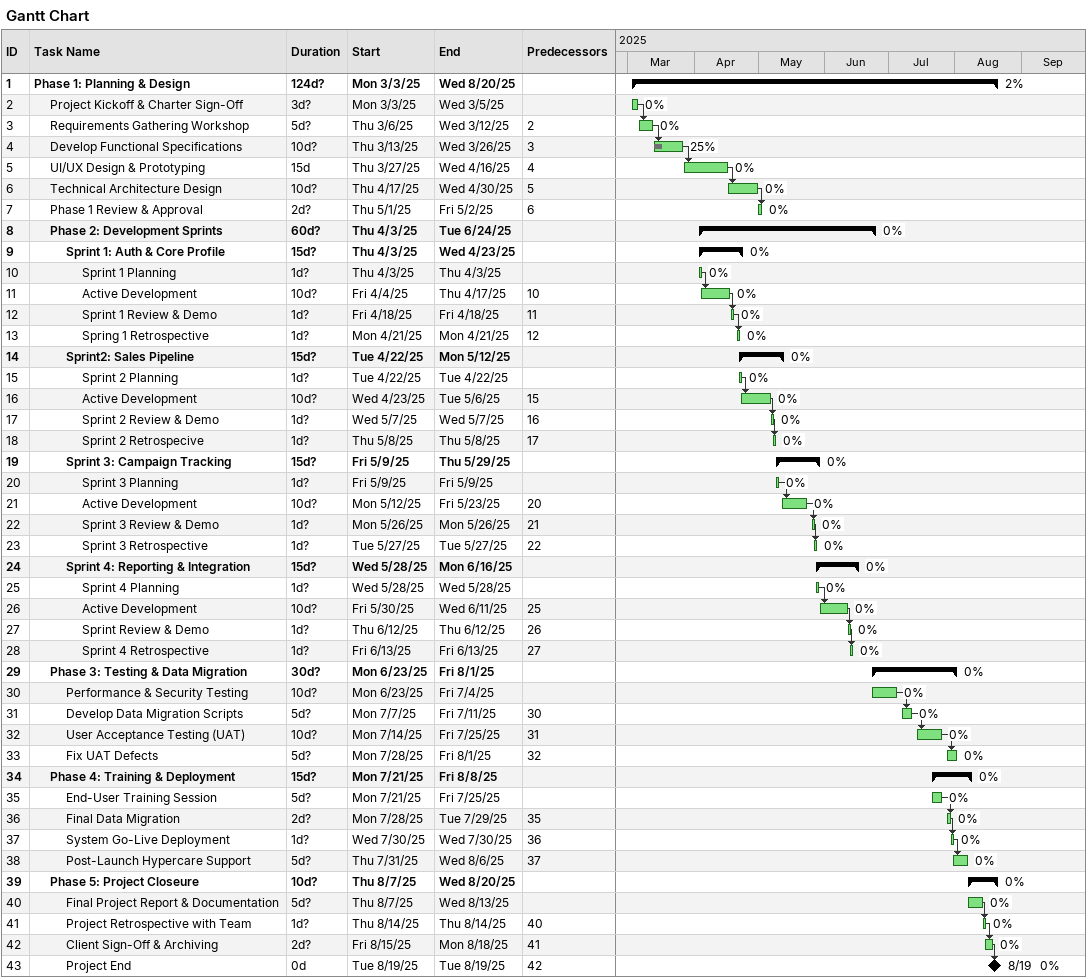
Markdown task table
Gantt Chart

| ID | Level | Task | Duration | Start | Finish | Predecessors | % complete |
|---|---|---|---|---|---|---|---|
| 1 | 1 | **Phase 1: Planning & Design** | 124d? | 2025-03-03 | 2025-08-20 |  | 2 |
| 2 | 2 | Project Kickoff & Charter Sign-Off | 3d? | 2025-03-03 | 2025-03-05 |  | 0 |
| 3 | 2 | Requirements Gathering Workshop | 5d? | 2025-03-06 | 2025-03-12 | 2 | 0 |
| 4 | 2 | Develop Functional Specifications | 10d? | 2025-03-13 | 2025-03-26 | 3 | 25 |
| 5 | 2 | UI/UX Design & Prototyping | 15d | 2025-03-27 | 2025-04-16 | 4 | 0 |
| 6 | 2 | Technical Architecture Design | 10d? | 2025-04-17 | 2025-04-30 | 5 | 0 |
| 7 | 2 | Phase 1 Review & Approval | 2d? | 2025-05-01 | 2025-05-02 | 6 | 0 |
| 8 | 2 | **Phase 2: Development Sprints** | 60d? | 2025-04-03 | 2025-06-24 |  | 0 |
| 9 | 3 | **Sprint 1: Auth & Core Profile** | 15d? | 2025-04-03 | 2025-04-23 |  | 0 |
| 10 | 4 | Sprint 1 Planning | 1d? | 2025-04-03 | 2025-04-03 |  | 0 |
| 11 | 4 | Active Development | 10d? | 2025-04-04 | 2025-04-17 | 10 | 0 |
| 12 | 4 | Sprint 1 Review & Demo | 1d? | 2025-04-18 | 2025-04-18 | 11 | 0 |
| 13 | 4 | Spring 1 Retrospective | 1d? | 2025-04-21 | 2025-04-21 | 12 | 0 |
| 14 | 3 | **Sprint2: Sales Pipeline** | 15d? | 2025-04-22 | 2025-05-12 |  | 0 |
| 15 | 4 | Sprint 2 Planning | 1d? | 2025-04-22 | 2025-04-22 |  | 0 |
| 16 | 4 | Active Development | 10d? | 2025-04-23 | 2025-05-06 | 15 | 0 |
| 17 | 4 | Sprint 2 Review & Demo | 1d? | 2025-05-07 | 2025-05-07 | 16 | 0 |
| 18 | 4 | Sprint 2 Retrospecive | 1d? | 2025-05-08 | 2025-05-08 | 17 | 0 |
| 19 | 3 | **Sprint 3: Campaign Tracking** | 15d? | 2025-05-09 | 2025-05-29 |  | 0 |
| 20 | 4 | Sprint 3 Planning | 1d? | 2025-05-09 | 2025-05-09 |  | 0 |
| 21 | 4 | Active Development | 10d? | 2025-05-12 | 2025-05-23 | 20 | 0 |
| 22 | 4 | Sprint 3 Review & Demo | 1d? | 2025-05-26 | 2025-05-26 | 21 | 0 |
| 23 | 4 | Sprint 3 Retrospective | 1d? | 2025-05-27 | 2025-05-27 | 22 | 0 |
| 24 | 3 | **Sprint 4: Reporting & Integration** | 15d? | 2025-05-28 | 2025-06-16 |  | 0 |
| 25 | 4 | Sprint 4 Planning | 1d? | 2025-05-28 | 2025-05-28 |  | 0 |
| 26 | 4 | Active Development | 10d? | 2025-05-30 | 2025-06-11 | 25 | 0 |
| 27 | 4 | Sprint Review & Demo | 1d? | 2025-06-12 | 2025-06-12 | 26 | 0 |
| 28 | 4 | Sprint 4 Retrospective | 1d? | 2025-06-13 | 2025-06-13 | 27 | 0 |
| 29 | 2 | **Phase 3: Testing & Data Migration** | 30d? | 2025-06-23 | 2025-08-01 |  | 0 |
| 30 | 3 | Performance & Security Testing | 10d? | 2025-06-23 | 2025-07-04 |  | 0 |
| 31 | 3 | Develop Data Migration Scripts | 5d? | 2025-07-07 | 2025-07-11 | 30 | 0 |
| 32 | 3 | User Acceptance Testing (UAT) | 10d? | 2025-07-14 | 2025-07-25 | 31 | 0 |
| 33 | 3 | Fix UAT Defects | 5d? | 2025-07-28 | 2025-08-01 | 32 | 0 |
| 34 | 2 | **Phase 4: Training & Deployment** | 15d? | 2025-07-21 | 2025-08-08 |  | 0 |
| 35 | 3 | End-User Training Session | 5d? | 2025-07-21 | 2025-07-25 |  | 0 |
| 36 | 3 | Final Data Migration | 2d? | 2025-07-28 | 2025-07-29 | 35 | 0 |
| 37 | 3 | System Go-Live Deployment | 1d? | 2025-07-30 | 2025-07-30 | 36 | 0 |
| 38 | 3 | Post-Launch Hypercare Support | 5d? | 2025-07-31 | 2025-08-06 | 37 | 0 |
| 39 | 2 | **Phase 5: Project Closeure** | 10d? | 2025-08-07 | 2025-08-20 |  | 0 |
| 40 | 3 | Final Project Report & Documentation | 5d? | 2025-08-07 | 2025-08-13 |  | 0 |
| 41 | 3 | Project Retrospective with Team | 1d? | 2025-08-14 | 2025-08-14 | 40 | 0 |
| 42 | 3 | Client Sign-Off & Archiving | 2d? | 2025-08-15 | 2025-08-18 | 41 | 0 |
| 43 | 3 | Project End | 0d | 2025-08-19 | 2025-08-19 | 42 | 0 |
